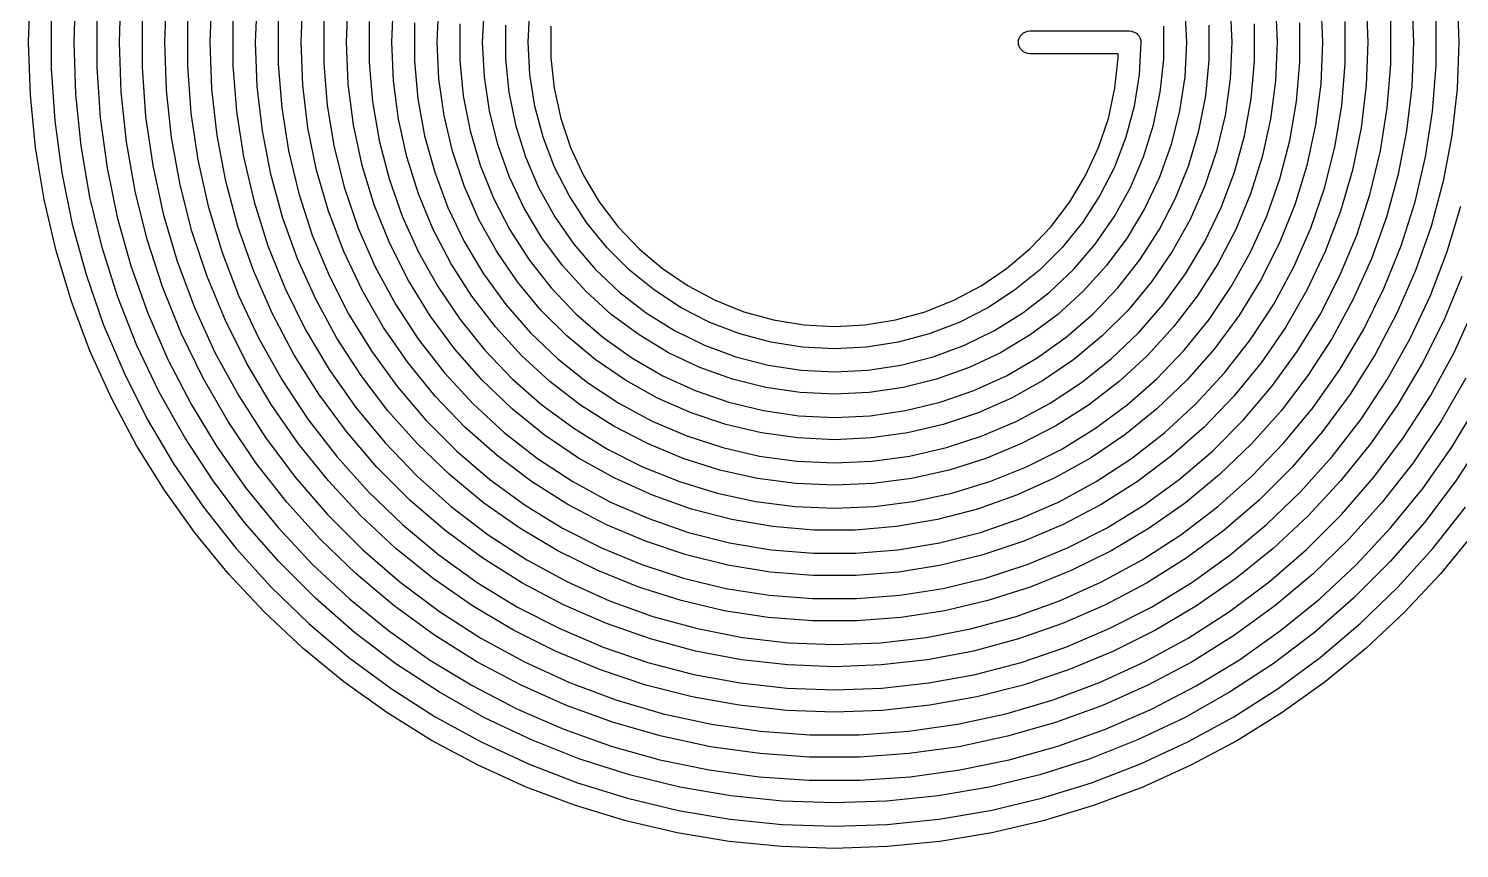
# Model space of a CAD drawing. Extents: x 25 to 275, y -107 to -24.
# Drawn here: x 86.12 to 101.88, y -43.88 to -34.85 of the extents above; entities that cross this region are included whole.
import ezdxf

# ---------------------------------------------------------------- set-up
doc = ezdxf.new("R2010")
doc.units = 0
doc.layers.add('BLACK', color=7, linetype='CONTINUOUS')

msp = doc.modelspace()

# ---------------------------------------------------------------- linework, layer by layer
at = {"layer": 'BLACK', "linetype": 'CONTINUOUS'}
for p, q in [((86.125, -35), (86.144537, -34.403196)), ((86.625, -35), (86.644261, -34.423914)), ((87.125, -35), (87.143941, -34.44553)), ((87.625, -35), (87.644428, -34.456039)), ((88.125, -35), (88.144007, -34.479908)), ((88.625, -35), (88.644439, -34.492861)), ((101.855561, -34.492861), (101.875, -35)), ((89.125, -35), (89.143881, -34.519438)), ((89.625, -35), (89.644212, -34.535491)), ((90.125, -35), (90.143463, -34.56537)), ((90.625, -35), (90.643619, -34.585418)), ((91.125, -35), (91.143678, -34.607894)), ((91.625, -35), (91.643599, -34.633265)), ((98.856401, -34.633265), (98.875, -35)), ((99.356322, -34.607894), (99.375, -35)), ((99.856381, -34.585418), (99.875, -35)), ((100.356537, -34.56537), (100.375, -35)), ((100.855788, -34.535491), (100.875, -35)), ((101.356119, -34.519438), (101.375, -35)), ((86.375, -34.709463), (86.375, -35)), ((86.875, -34.713901), (86.875, -35)), ((87.375, -34.724999), (87.375, -35)), ((87.875, -34.736601), (87.875, -35)), ((88.375, -34.742756), (88.375, -35)), ((88.875, -34.755641), (88.875, -35)), ((89.375, -34.763246), (89.375, -35)), ((89.875, -34.771673), (89.875, -35)), ((90.375, -34.787153), (90.375, -35)), ((90.875, -34.797732), (90.875, -35)), ((91.375, -34.809633), (91.375, -35)), ((99.125, -35), (99.125, -34.809633)), ((99.625, -35), (99.625, -34.797732)), ((100.125, -35), (100.125, -34.787153)), ((100.625, -35), (100.625, -34.771673)), ((101.125, -35), (101.125, -34.763246)), ((101.625, -35), (101.625, -34.755641)), ((91.875, -34.823124), (91.875, -35)), ((97.027402, -34.975614), (97.046066, -34.930554)), ((97.027402, -35.024386), (97.027402, -34.975614)), ((97.046066, -34.930554), (97.080554, -34.896066)), ((97.080554, -34.896066), (97.125614, -34.877402)), ((97.125614, -34.877402), (97.15, -34.875)), ((97.15, -34.875), (98.25, -34.875)), ((98.25, -34.875), (98.274386, -34.877402)), ((98.274386, -34.877402), (98.276153, -34.878134)), ((98.276153, -34.878134), (98.277815, -34.878134)), ((98.277815, -34.878134), (98.288031, -34.883054)), ((98.288031, -34.883054), (98.319446, -34.896066)), ((98.319446, -34.896066), (98.323528, -34.900148)), ((98.323528, -34.900148), (98.327936, -34.902271)), ((98.327936, -34.902271), (98.336933, -34.913553)), ((98.336933, -34.913553), (98.353934, -34.930554)), ((98.353934, -34.930554), (98.357655, -34.939538)), ((98.357655, -34.939538), (98.362621, -34.945765)), ((98.362621, -34.945765), (98.36555, -34.958598)), ((98.36555, -34.958598), (98.372598, -34.975614)), ((98.372598, -34.975614), (98.372598, -34.989476)), ((98.625, -35), (98.625, -34.823124)), ((86.144002, -35.580453), (86.125, -35)), ((86.375, -35), (86.375, -35.288365)), ((86.644524, -35.57153), (86.625, -35)), ((86.875, -35), (86.875, -35.277558)), ((87.144183, -35.549332), (87.125, -35)), ((87.375, -35), (87.375, -35.272328)), ((87.643791, -35.526126), (87.625, -35)), ((87.875, -35), (87.875, -35.260393)), ((88.144224, -35.513769), (88.125, -35)), ((88.375, -35), (88.375, -35.253942)), ((88.643706, -35.488001), (88.625, -35)), ((88.875, -35), (88.875, -35.240652)), ((89.144051, -35.472741), (89.125, -35)), ((89.375, -35), (89.375, -35.232652)), ((89.644363, -35.455832), (89.625, -35)), ((89.875, -35), (89.875, -35.217707)), ((90.143551, -35.424884), (90.125, -35)), ((90.375, -35), (90.375, -35.207709)), ((90.643663, -35.403674), (90.625, -35)), ((90.875, -35), (90.875, -35.196498)), ((91.143659, -35.379816), (91.125, -35)), ((91.375, -35), (91.375, -35.183839)), ((91.643489, -35.352784), (91.625, -35)), ((91.875, -35), (91.875, -35.169433)), ((97.046066, -35.069446), (97.027402, -35.024386)), ((97.080554, -35.103934), (97.046066, -35.069446)), ((97.125614, -35.122598), (97.080554, -35.103934)), ((97.15, -35.125), (97.125614, -35.122598)), ((98.125, -35.125), (97.15, -35.125)), ((98.125, -35.169433), (98.125, -35.125)), ((98.375, -35), (98.356511, -35.352784)), ((98.372598, -34.989476), (98.375, -35)), ((98.625, -35.183839), (98.625, -35)), ((98.875, -35), (98.856341, -35.379816)), ((99.125, -35.196498), (99.125, -35)), ((99.375, -35), (99.356337, -35.403674)), ((99.625, -35.207709), (99.625, -35)), ((99.875, -35), (99.856449, -35.424884)), ((100.125, -35.217707), (100.125, -35)), ((100.375, -35), (100.355637, -35.455832)), ((100.625, -35.232652), (100.625, -35)), ((100.875, -35), (100.855949, -35.472741)), ((101.125, -35.240652), (101.125, -35)), ((101.375, -35), (101.356294, -35.488001)), ((101.625, -35.253942), (101.625, -35)), ((101.875, -35), (101.855776, -35.513769)), ((86.375, -35.288365), (86.413522, -35.863808)), ((86.875, -35.277558), (86.912883, -35.831381)), ((87.375, -35.272328), (87.413855, -35.815595)), ((87.875, -35.260393), (87.913015, -35.77979)), ((88.375, -35.253942), (88.413878, -35.760336)), ((88.875, -35.240652), (88.912762, -35.720472)), ((89.375, -35.232652), (89.413425, -35.696366)), ((89.875, -35.217707), (89.911926, -35.651553)), ((90.375, -35.207709), (90.412238, -35.621455)), ((90.875, -35.196498), (90.912356, -35.587714)), ((91.375, -35.183839), (91.412197, -35.549631)), ((91.875, -35.169433), (91.911638, -35.506311)), ((98.088362, -35.506311), (98.125, -35.169433)), ((98.587803, -35.549631), (98.625, -35.183839)), ((99.087644, -35.587714), (99.125, -35.196498)), ((99.587762, -35.621455), (99.625, -35.207709)), ((100.088074, -35.651553), (100.125, -35.217707)), ((100.586575, -35.696366), (100.625, -35.232652)), ((101.087238, -35.720472), (101.125, -35.240652)), ((101.586122, -35.760336), (101.625, -35.253942)), ((90.199062, -35.846535), (90.143551, -35.424884)), ((90.699493, -35.803904), (90.643663, -35.403674)), ((91.199457, -35.755975), (91.143659, -35.379816)), ((91.698752, -35.701702), (91.643489, -35.352784)), ((98.356511, -35.352784), (98.301248, -35.701702)), ((98.856341, -35.379816), (98.800543, -35.755975)), ((99.356337, -35.403674), (99.300507, -35.803904)), ((99.856449, -35.424884), (99.800938, -35.846535)), ((86.200927, -36.15842), (86.144002, -35.580453)), ((86.703005, -36.140396), (86.644524, -35.57153)), ((87.201639, -36.095988), (87.144183, -35.549332)), ((87.700067, -36.049572), (87.643791, -35.526126)), ((88.201788, -36.024666), (88.144224, -35.513769)), ((88.699712, -35.973139), (88.643706, -35.488001)), ((89.20108, -35.942416), (89.144051, -35.472741)), ((89.702314, -35.908379), (89.644363, -35.455832)), ((90.912356, -35.587714), (90.986731, -35.973608)), ((91.412197, -35.549631), (91.48621, -35.909783)), ((91.911638, -35.506311), (91.984484, -35.837254)), ((98.015516, -35.837254), (98.088362, -35.506311)), ((98.51379, -35.909783), (98.587803, -35.549631)), ((99.013269, -35.973608), (99.087644, -35.587714)), ((100.355637, -35.455832), (100.297686, -35.908379)), ((100.855949, -35.472741), (100.79892, -35.942416)), ((101.356294, -35.488001), (101.300288, -35.973139)), ((101.855776, -35.513769), (101.798212, -36.024666)), ((88.413878, -35.760336), (88.491406, -36.262267)), ((88.912762, -35.720472), (88.988055, -36.19585)), ((89.413425, -35.696366), (89.490011, -36.155323)), ((89.911926, -35.651553), (89.985511, -36.080705)), ((90.412238, -35.621455), (90.486413, -36.030197)), ((91.291856, -36.124853), (91.199457, -35.755975)), ((91.790184, -36.042932), (91.698752, -35.701702)), ((98.301248, -35.701702), (98.209816, -36.042932)), ((98.800543, -35.755975), (98.708144, -36.124853)), ((99.513587, -36.030197), (99.587762, -35.621455)), ((100.014489, -36.080705), (100.088074, -35.651553)), ((100.509989, -36.155323), (100.586575, -35.696366)), ((101.011945, -36.19585), (101.087238, -35.720472)), ((101.508594, -36.262267), (101.586122, -35.760336)), ((86.413522, -35.863808), (86.490392, -36.435392)), ((86.912883, -35.831381), (86.988471, -36.381327)), ((87.413855, -35.815595), (87.491367, -36.354706)), ((87.913015, -35.77979), (87.988842, -36.295027)), ((89.798435, -36.354382), (89.702314, -35.908379)), ((90.291112, -36.261743), (90.199062, -35.846535)), ((90.792013, -36.197276), (90.699493, -35.803904)), ((91.48621, -35.909783), (91.59628, -36.2606)), ((91.984484, -35.837254), (92.092684, -36.158381)), ((97.907316, -36.158381), (98.015516, -35.837254)), ((98.40372, -36.2606), (98.51379, -35.909783)), ((99.300507, -35.803904), (99.207987, -36.197276)), ((99.800938, -35.846535), (99.708888, -36.261743)), ((100.297686, -35.908379), (100.201565, -36.354382)), ((87.793542, -36.567669), (87.700067, -36.049572)), ((88.297371, -36.529831), (88.201788, -36.024666)), ((88.792692, -36.452566), (88.699712, -35.973139)), ((89.295717, -36.40598), (89.20108, -35.942416)), ((89.985511, -36.080705), (90.095226, -36.50207)), ((90.486413, -36.030197), (90.59693, -36.430644)), ((90.986731, -35.973608), (91.097451, -36.350685)), ((91.916784, -36.372736), (91.790184, -36.042932)), ((98.209816, -36.042932), (98.083216, -36.372736)), ((98.902549, -36.350685), (99.013269, -35.973608)), ((99.40307, -36.430644), (99.513587, -36.030197)), ((99.904774, -36.50207), (100.014489, -36.080705)), ((100.79892, -35.942416), (100.704283, -36.40598)), ((101.300288, -35.973139), (101.207308, -36.452566)), ((101.798212, -36.024666), (101.702629, -36.529831)), ((86.295531, -36.731427), (86.200927, -36.15842)), ((86.800171, -36.703944), (86.703005, -36.140396)), ((87.297088, -36.637305), (87.201639, -36.095988)), ((88.988055, -36.19585), (89.100413, -36.663856)), ((89.490011, -36.155323), (89.604236, -36.606388)), ((90.920434, -36.580432), (90.792013, -36.197276)), ((91.419967, -36.482898), (91.291856, -36.124853)), ((92.092684, -36.158381), (92.23497, -36.465926)), ((97.76503, -36.465926), (97.907316, -36.158381)), ((98.708144, -36.124853), (98.580033, -36.482898)), ((99.207987, -36.197276), (99.079566, -36.580432)), ((100.395764, -36.606388), (100.509989, -36.155323)), ((100.899587, -36.663856), (101.011945, -36.19585)), ((86.988471, -36.381327), (87.101413, -36.924833)), ((87.491367, -36.354706), (87.607142, -36.886914)), ((87.988842, -36.295027), (88.102076, -36.803354)), ((88.491406, -36.262267), (88.607129, -36.756792)), ((89.932034, -36.790626), (89.798435, -36.354382)), ((90.418998, -36.667348), (90.291112, -36.261743)), ((91.097451, -36.350685), (91.243513, -36.71553)), ((91.59628, -36.2606), (91.741276, -36.598481)), ((92.077164, -36.6875), (91.916784, -36.372736)), ((98.083216, -36.372736), (97.922836, -36.6875)), ((98.258724, -36.598481), (98.40372, -36.2606)), ((98.756487, -36.71553), (98.902549, -36.350685)), ((99.708888, -36.261743), (99.581002, -36.667348)), ((100.201565, -36.354382), (100.067966, -36.790626)), ((101.392871, -36.756792), (101.508594, -36.262267)), ((86.490392, -36.435392), (86.605269, -37.000566)), ((88.430437, -37.026442), (88.297371, -36.529831)), ((88.922098, -36.923469), (88.792692, -36.452566)), ((89.427348, -36.860424), (89.295717, -36.40598)), ((90.095226, -36.50207), (90.24028, -36.912613)), ((90.59693, -36.430644), (90.742897, -36.819573)), ((91.582555, -36.826662), (91.419967, -36.482898)), ((92.23497, -36.465926), (92.409673, -36.756285)), ((97.590327, -36.756285), (97.76503, -36.465926)), ((98.580033, -36.482898), (98.417445, -36.826662)), ((99.257103, -36.819573), (99.40307, -36.430644)), ((99.75972, -36.912613), (99.904774, -36.50207)), ((100.704283, -36.40598), (100.572652, -36.860424)), ((101.207308, -36.452566), (101.077902, -36.923469)), ((101.702629, -36.529831), (101.569563, -37.026442)), ((86.935568, -37.259548), (86.800171, -36.703944)), ((87.430064, -37.170644), (87.297088, -36.637305)), ((87.923739, -37.077778), (87.793542, -36.567669)), ((89.100413, -36.663856), (89.249144, -37.121603)), ((89.604236, -36.606388), (89.75532, -37.04648)), ((90.58175, -37.060264), (90.418998, -36.667348)), ((91.083661, -36.950105), (90.920434, -36.580432)), ((91.741276, -36.598481), (91.919711, -36.919959)), ((92.269568, -36.983775), (92.077164, -36.6875)), ((97.922836, -36.6875), (97.730432, -36.983775)), ((98.080289, -36.919959), (98.258724, -36.598481)), ((99.079566, -36.580432), (98.916339, -36.950105)), ((99.581002, -36.667348), (99.41825, -37.060264)), ((100.24468, -37.04648), (100.395764, -36.606388)), ((100.750856, -37.121603), (100.899587, -36.663856)), ((86.427408, -37.297019), (86.295531, -36.731427)), ((88.102076, -36.803354), (88.252114, -37.302059)), ((88.607129, -36.756792), (88.760369, -37.241006)), ((89.595121, -37.302804), (89.427348, -36.860424)), ((90.102147, -37.213969), (89.932034, -36.790626)), ((90.742897, -36.819573), (90.92314, -37.193852)), ((91.243513, -36.71553), (91.423594, -37.064839)), ((91.778055, -37.152835), (91.582555, -36.826662)), ((92.409673, -36.756285), (92.614745, -37.026054)), ((97.385255, -37.026054), (97.590327, -36.756285)), ((98.417445, -36.826662), (98.221945, -37.152835)), ((98.576406, -37.064839), (98.756487, -36.71553)), ((99.07686, -37.193852), (99.257103, -36.819573)), ((100.067966, -36.790626), (99.897853, -37.213969)), ((100.572652, -36.860424), (100.404879, -37.302804)), ((101.239631, -37.241006), (101.392871, -36.756792)), ((101.747886, -37.302059), (101.897924, -36.803354)), ((86.605269, -37.000566), (86.757638, -37.556805)), ((87.101413, -36.924833), (87.251182, -37.459364)), ((87.607142, -36.886914), (87.760589, -37.409507)), ((88.600243, -37.51172), (88.430437, -37.026442)), ((89.087172, -37.383084), (88.922098, -36.923469)), ((90.24028, -36.912613), (90.419628, -37.309375)), ((91.2803, -37.303141), (91.083661, -36.950105)), ((91.919711, -36.919959), (92.129754, -37.221736)), ((92.491886, -37.258316), (92.269568, -36.983775)), ((92.614745, -37.026054), (92.847783, -37.272068)), ((97.152217, -37.272068), (97.385255, -37.026054)), ((97.730432, -36.983775), (97.508114, -37.258316)), ((97.870246, -37.221736), (98.080289, -36.919959)), ((98.916339, -36.950105), (98.7197, -37.303141)), ((99.580372, -37.309375), (99.75972, -36.912613)), ((101.077902, -36.923469), (100.912828, -37.383084)), ((101.569563, -37.026442), (101.399757, -37.51172)), ((87.599921, -37.693409), (87.430064, -37.170644)), ((88.089996, -37.577298), (87.923739, -37.077778)), ((89.249144, -37.121603), (89.433331, -37.566269)), ((89.75532, -37.04648), (89.94223, -37.472593)), ((90.778126, -37.4375), (90.58175, -37.060264)), ((91.423594, -37.064839), (91.636064, -37.395448)), ((92.004584, -37.458274), (91.778055, -37.152835)), ((98.221945, -37.152835), (97.995416, -37.458274)), ((98.363936, -37.395448), (98.576406, -37.064839)), ((99.41825, -37.060264), (99.221874, -37.4375)), ((100.05777, -37.472593), (100.24468, -37.04648)), ((100.566669, -37.566269), (100.750856, -37.121603)), ((86.595995, -37.852775), (86.427408, -37.297019)), ((87.108565, -37.804617), (86.935568, -37.259548)), ((88.252114, -37.302059), (88.438155, -37.788482)), ((88.760369, -37.241006), (88.950224, -37.71207)), ((89.797946, -37.730249), (89.595121, -37.302804)), ((90.307549, -37.62136), (90.102147, -37.213969)), ((90.419628, -37.309375), (90.631977, -37.689498)), ((90.92314, -37.193852), (91.136208, -37.550467)), ((91.508675, -37.636527), (91.2803, -37.303141)), ((92.129754, -37.221736), (92.369249, -37.500715)), ((92.741684, -37.508114), (92.491886, -37.258316)), ((92.847783, -37.272068), (93.106053, -37.491445)), ((96.893947, -37.491445), (97.152217, -37.272068)), ((97.508114, -37.258316), (97.258316, -37.508114)), ((97.630751, -37.500715), (97.870246, -37.221736)), ((98.7197, -37.303141), (98.491325, -37.636527)), ((98.863792, -37.550467), (99.07686, -37.193852)), ((99.368023, -37.689498), (99.580372, -37.309375)), ((99.897853, -37.213969), (99.692451, -37.62136)), ((100.404879, -37.302804), (100.202054, -37.730249)), ((101.049776, -37.71207), (101.239631, -37.241006)), ((101.561845, -37.788482), (101.747886, -37.302059)), ((87.251182, -37.459364), (87.437079, -37.982429)), ((87.760589, -37.409507), (87.950927, -37.919822)), ((89.286945, -37.828714), (89.087172, -37.383084)), ((89.94223, -37.472593), (90.16369, -37.881815)), ((91.006634, -37.796185), (90.778126, -37.4375)), ((91.636064, -37.395448), (91.878998, -37.704364)), ((92.259961, -37.740039), (92.004584, -37.458274)), ((93.106053, -37.491445), (93.386528, -37.681612)), ((96.613472, -37.681612), (96.893947, -37.491445)), ((97.995416, -37.458274), (97.740039, -37.740039)), ((98.121002, -37.704364), (98.363936, -37.395448)), ((99.221874, -37.4375), (98.993366, -37.796185)), ((99.83631, -37.881815), (100.05777, -37.472593)), ((100.912828, -37.383084), (100.713055, -37.828714)), ((86.757638, -37.556805), (86.94682, -38.101624)), ((88.291464, -38.063686), (88.089996, -37.577298)), ((88.805839, -37.982951), (88.600243, -37.51172)), ((89.433331, -37.566269), (89.651839, -37.995114)), ((90.546761, -38.009864), (90.307549, -37.62136)), ((91.136208, -37.550467), (91.380384, -37.886547)), ((91.766836, -37.947418), (91.508675, -37.636527)), ((92.369249, -37.500715), (92.63574, -37.754033)), ((93.016225, -37.730432), (92.741684, -37.508114)), ((97.258316, -37.508114), (96.983775, -37.730432)), ((97.36426, -37.754033), (97.630751, -37.500715)), ((98.491325, -37.636527), (98.233164, -37.947418)), ((98.619616, -37.886547), (98.863792, -37.550467)), ((99.692451, -37.62136), (99.453239, -38.009864)), ((100.348161, -37.995114), (100.566669, -37.566269)), ((101.399757, -37.51172), (101.194161, -37.982951)), ((101.910004, -37.577298), (101.708536, -38.063686)), ((87.318355, -38.336609), (87.108565, -37.804617)), ((87.80583, -38.203051), (87.599921, -37.693409)), ((88.438155, -37.788482), (88.659207, -38.260027)), ((88.950224, -37.71207), (89.175582, -38.167218)), ((90.034508, -38.139987), (89.797946, -37.730249)), ((90.631977, -37.689498), (90.875799, -38.050243)), ((91.265533, -38.13359), (91.006634, -37.796185)), ((91.878998, -37.704364), (92.150196, -37.988789)), ((92.541726, -37.995416), (92.259961, -37.740039)), ((92.63574, -37.754033), (92.926491, -37.979091)), ((93.3125, -37.922836), (93.016225, -37.730432)), ((93.386528, -37.681612), (93.685919, -37.840339)), ((96.314081, -37.840339), (96.613472, -37.681612)), ((96.983775, -37.730432), (96.6875, -37.922836)), ((97.073509, -37.979091), (97.36426, -37.754033)), ((97.740039, -37.740039), (97.458274, -37.995416)), ((97.849804, -37.988789), (98.121002, -37.704364)), ((98.993366, -37.796185), (98.734467, -38.13359)), ((99.124201, -38.050243), (99.368023, -37.689498)), ((100.202054, -37.730249), (99.965492, -38.139987)), ((100.824418, -38.167218), (101.049776, -37.71207)), ((101.340793, -38.260027), (101.561845, -37.788482)), ((86.800569, -38.396315), (86.595995, -37.852775)), ((87.950927, -37.919822), (88.177185, -38.415258)), ((89.520244, -38.257744), (89.286945, -37.828714)), ((90.16369, -37.881815), (90.418187, -38.271351)), ((91.380384, -37.886547), (91.653704, -38.199386)), ((92.052582, -38.233164), (91.766836, -37.947418)), ((93.627264, -38.083216), (93.3125, -37.922836)), ((93.685919, -37.840339), (94.000717, -37.965766)), ((94.000717, -37.965766), (94.327231, -38.056422)), ((95.672769, -38.056422), (95.999283, -37.965766)), ((95.999283, -37.965766), (96.314081, -37.840339)), ((96.6875, -37.922836), (96.372736, -38.083216)), ((98.233164, -37.947418), (97.947418, -38.233164)), ((98.346296, -38.199386), (98.619616, -37.886547)), ((99.581813, -38.271351), (99.83631, -37.881815)), ((100.713055, -37.828714), (100.479756, -38.257744)), ((101.822815, -38.415258), (102.049073, -37.919822)), ((86.94682, -38.101624), (87.17197, -38.632591)), ((87.437079, -37.982429), (87.658238, -38.491588)), ((88.527117, -38.534461), (88.291464, -38.063686)), ((89.046075, -38.4375), (88.805839, -37.982951)), ((89.651839, -37.995114), (89.903319, -38.405493)), ((90.818058, -38.376682), (90.546761, -38.009864)), ((90.875799, -38.050243), (91.149335, -38.389012)), ((92.150196, -37.988789), (92.447202, -38.246146)), ((92.847165, -38.221945), (92.541726, -37.995416)), ((92.926491, -37.979091), (93.238519, -38.17358)), ((93.957068, -38.209816), (93.627264, -38.083216)), ((94.327231, -38.056422), (94.661632, -38.111244)), ((94.661632, -38.111244), (95, -38.12959)), ((95, -38.12959), (95.338368, -38.111244)), ((95.338368, -38.111244), (95.672769, -38.056422)), ((96.372736, -38.083216), (96.042932, -38.209816)), ((96.761481, -38.17358), (97.073509, -37.979091)), ((97.458274, -37.995416), (97.152835, -38.221945)), ((97.552798, -38.246146), (97.849804, -37.988789)), ((98.850665, -38.389012), (99.124201, -38.050243)), ((99.453239, -38.009864), (99.181942, -38.376682)), ((100.096681, -38.405493), (100.348161, -37.995114)), ((101.194161, -37.982951), (100.953925, -38.4375)), ((101.708536, -38.063686), (101.472883, -38.534461)), ((88.046788, -38.697089), (87.80583, -38.203051)), ((88.659207, -38.260027), (88.914089, -38.714178)), ((89.175582, -38.167218), (89.435121, -38.603779)), ((89.7857, -38.667656), (89.520244, -38.257744)), ((90.303274, -38.529361), (90.034508, -38.139987)), ((90.418187, -38.271351), (90.703982, -38.638541)), ((91.552854, -38.447146), (91.265533, -38.13359)), ((91.653704, -38.199386), (91.953966, -38.486466)), ((92.363473, -38.491325), (92.052582, -38.233164)), ((92.447202, -38.246146), (92.767328, -38.474106)), ((93.173338, -38.417445), (92.847165, -38.221945)), ((93.238519, -38.17358), (93.568623, -38.335503)), ((94.298298, -38.301248), (93.957068, -38.209816)), ((96.042932, -38.209816), (95.701702, -38.301248)), ((96.431377, -38.335503), (96.761481, -38.17358)), ((97.152835, -38.221945), (96.826662, -38.417445)), ((97.232672, -38.474106), (97.552798, -38.246146)), ((97.947418, -38.233164), (97.636527, -38.491325)), ((98.046034, -38.486466), (98.346296, -38.199386)), ((98.734467, -38.13359), (98.447146, -38.447146)), ((99.296018, -38.638541), (99.581813, -38.271351)), ((99.965492, -38.139987), (99.696726, -38.529361)), ((100.479756, -38.257744), (100.2143, -38.667656)), ((100.564879, -38.603779), (100.824418, -38.167218)), ((101.085911, -38.714178), (101.340793, -38.260027)), ((87.040254, -38.925312), (86.800569, -38.396315)), ((87.563961, -38.853045), (87.318355, -38.336609)), ((88.177185, -38.415258), (88.43821, -38.89329)), ((89.319608, -38.872825), (89.046075, -38.4375)), ((89.903319, -38.405493), (90.186222, -38.794876)), ((91.119486, -38.719171), (90.818058, -38.376682)), ((91.149335, -38.389012), (91.450615, -38.703362)), ((93.517102, -38.580033), (93.173338, -38.417445)), ((93.568623, -38.335503), (93.913414, -38.4632)), ((94.647216, -38.356511), (94.298298, -38.301248)), ((95, -38.375), (94.647216, -38.356511)), ((95.352784, -38.356511), (95, -38.375)), ((95.701702, -38.301248), (95.352784, -38.356511)), ((96.086586, -38.4632), (96.431377, -38.335503)), ((96.826662, -38.417445), (96.482898, -38.580033)), ((98.549385, -38.703362), (98.850665, -38.389012)), ((99.181942, -38.376682), (98.880514, -38.719171)), ((99.813778, -38.794876), (100.096681, -38.405493)), ((100.953925, -38.4375), (100.680392, -38.872825)), ((101.56179, -38.89329), (101.822815, -38.415258)), ((87.658238, -38.491588), (87.913628, -38.984468)), ((88.795755, -38.987226), (88.527117, -38.534461)), ((90.602499, -38.895846), (90.303274, -38.529361)), ((91.86641, -38.734467), (91.552854, -38.447146)), ((91.953966, -38.486466), (92.278753, -38.745475)), ((92.696859, -38.7197), (92.363473, -38.491325)), ((92.767328, -38.474106), (93.107672, -38.670604)), ((93.875147, -38.708144), (93.517102, -38.580033)), ((93.913414, -38.4632), (94.269355, -38.55536)), ((94.269355, -38.55536), (94.632793, -38.611036)), ((95.367207, -38.611036), (95.730645, -38.55536)), ((95.730645, -38.55536), (96.086586, -38.4632)), ((96.482898, -38.580033), (96.124853, -38.708144)), ((96.892328, -38.670604), (97.232672, -38.474106)), ((97.636527, -38.491325), (97.303141, -38.7197)), ((97.721247, -38.745475), (98.046034, -38.486466)), ((98.447146, -38.447146), (98.13359, -38.734467)), ((99.696726, -38.529361), (99.397501, -38.895846)), ((101.472883, -38.534461), (101.204245, -38.987226)), ((87.17197, -38.632591), (87.432081, -39.147334)), ((88.321621, -39.173114), (88.046788, -38.697089)), ((88.914089, -38.714178), (89.201442, -39.148513)), ((89.435121, -38.603779), (89.727316, -39.019193)), ((90.081756, -39.056046), (89.7857, -38.667656)), ((90.703982, -38.638541), (91.019124, -38.980876)), ((91.448873, -39.034864), (91.119486, -38.719171)), ((91.450615, -38.703362), (91.777469, -38.991029)), ((92.203815, -38.993366), (91.86641, -38.734467)), ((92.278753, -38.745475), (92.62545, -38.974328)), ((93.049895, -38.916339), (92.696859, -38.7197)), ((93.107672, -38.670604), (93.465154, -38.833861)), ((94.244025, -38.800543), (93.875147, -38.708144)), ((94.632793, -38.611036), (95, -38.629659)), ((95, -38.629659), (95.367207, -38.611036)), ((96.124853, -38.708144), (95.755975, -38.800543)), ((96.534846, -38.833861), (96.892328, -38.670604)), ((97.303141, -38.7197), (96.950105, -38.916339)), ((97.37455, -38.974328), (97.721247, -38.745475)), ((98.13359, -38.734467), (97.796185, -38.993366)), ((98.222531, -38.991029), (98.549385, -38.703362)), ((98.880514, -38.719171), (98.551127, -39.034864)), ((98.980876, -38.980876), (99.296018, -38.638541)), ((100.2143, -38.667656), (99.918244, -39.056046)), ((100.272684, -39.019193), (100.564879, -38.603779)), ((100.798558, -39.148513), (101.085911, -38.714178)), ((101.953212, -38.697089), (101.678379, -39.173114)), ((87.844237, -39.351516), (87.563961, -38.853045)), ((88.43821, -38.89329), (88.732673, -39.351483)), ((89.624909, -39.286492), (89.319608, -38.872825)), ((90.186222, -38.794876), (90.498804, -39.160863)), ((90.930244, -39.237064), (90.602499, -38.895846)), ((93.419568, -39.079566), (93.049895, -38.916339)), ((93.465154, -38.833861), (93.836535, -38.962397)), ((94.620184, -38.856341), (94.244025, -38.800543)), ((95, -38.875), (94.620184, -38.856341)), ((95.379816, -38.856341), (95, -38.875)), ((95.755975, -38.800543), (95.379816, -38.856341)), ((96.163465, -38.962397), (96.534846, -38.833861)), ((96.950105, -38.916339), (96.580432, -39.079566)), ((99.397501, -38.895846), (99.069756, -39.237064)), ((99.501196, -39.160863), (99.813778, -38.794876)), ((100.680392, -38.872825), (100.375091, -39.286492)), ((101.267327, -39.351483), (101.56179, -38.89329)), ((87.314025, -39.4375), (87.040254, -38.925312)), ((87.913628, -38.984468), (88.202058, -39.458771)), ((89.096008, -39.419673), (88.795755, -38.987226)), ((89.727316, -39.019193), (90.050453, -39.41102)), ((90.406675, -39.420632), (90.081756, -39.056046)), ((91.019124, -38.980876), (91.361459, -39.296018)), ((91.803847, -39.321485), (91.448873, -39.034864)), ((91.777469, -38.991029), (92.127541, -39.249941)), ((92.5625, -39.221874), (92.203815, -38.993366)), ((92.62545, -38.974328), (92.991265, -39.171181)), ((93.836535, -38.962397), (94.218453, -39.055049)), ((94.218453, -39.055049), (94.607449, -39.110978)), ((95.392551, -39.110978), (95.781547, -39.055049)), ((95.781547, -39.055049), (96.163465, -38.962397)), ((97.008735, -39.171181), (97.37455, -38.974328)), ((97.796185, -38.993366), (97.4375, -39.221874)), ((97.872459, -39.249941), (98.222531, -38.991029)), ((98.551127, -39.034864), (98.196153, -39.321485)), ((98.638541, -39.296018), (98.980876, -38.980876)), ((99.918244, -39.056046), (99.593325, -39.420632)), ((99.949547, -39.41102), (100.272684, -39.019193)), ((101.204245, -38.987226), (100.903992, -39.419673)), ((101.797942, -39.458771), (102.086372, -38.984468)), ((87.432081, -39.147334), (87.725992, -39.643553)), ((88.628991, -39.628809), (88.321621, -39.173114)), ((89.201442, -39.148513), (89.519733, -39.560713)), ((90.498804, -39.160863), (90.839137, -39.501196)), ((92.939736, -39.41825), (92.5625, -39.221874)), ((92.991265, -39.171181), (93.373253, -39.334451)), ((93.802724, -39.207987), (93.419568, -39.079566)), ((94.196096, -39.300507), (93.802724, -39.207987)), ((94.607449, -39.110978), (95, -39.129678)), ((95, -39.129678), (95.392551, -39.110978)), ((96.197276, -39.207987), (95.803904, -39.300507)), ((96.580432, -39.079566), (96.197276, -39.207987)), ((96.626747, -39.334451), (97.008735, -39.171181)), ((97.4375, -39.221874), (97.060264, -39.41825)), ((99.160863, -39.501196), (99.501196, -39.160863)), ((100.480267, -39.560713), (100.798558, -39.148513)), ((101.678379, -39.173114), (101.371009, -39.628809)), ((88.157877, -39.829698), (87.844237, -39.351516)), ((88.732673, -39.351483), (89.059073, -39.787502)), ((89.960268, -39.676188), (89.624909, -39.286492)), ((91.284383, -39.550804), (90.930244, -39.237064)), ((91.361459, -39.296018), (91.728649, -39.581813)), ((92.181848, -39.576969), (91.803847, -39.321485)), ((92.127541, -39.249941), (92.498309, -39.478232)), ((93.373253, -39.334451), (93.768339, -39.462822)), ((94.596326, -39.356337), (94.196096, -39.300507)), ((95, -39.375), (94.596326, -39.356337)), ((95.403674, -39.356337), (95, -39.375)), ((95.803904, -39.300507), (95.403674, -39.356337)), ((96.231661, -39.462822), (96.626747, -39.334451)), ((97.501691, -39.478232), (97.872459, -39.249941)), ((98.196153, -39.321485), (97.818152, -39.576969)), ((98.271351, -39.581813), (98.638541, -39.296018)), ((99.069756, -39.237064), (98.715617, -39.550804)), ((100.375091, -39.286492), (100.039732, -39.676188)), ((100.940927, -39.787502), (101.267327, -39.351483)), ((102.155763, -39.351516), (101.842123, -39.829698)), ((87.620707, -39.930686), (87.314025, -39.4375)), ((88.202058, -39.458771), (88.522182, -39.912284)), ((89.426347, -39.829598), (89.096008, -39.419673)), ((90.050453, -39.41102), (90.402636, -39.776961)), ((90.758549, -39.759277), (90.406675, -39.420632)), ((90.839137, -39.501196), (91.205124, -39.813778)), ((92.498309, -39.478232), (92.887102, -39.674258)), ((93.332652, -39.581002), (92.939736, -39.41825)), ((93.768339, -39.462822), (94.173342, -39.555261)), ((95.826658, -39.555261), (96.231661, -39.462822)), ((97.060264, -39.41825), (96.667348, -39.581002)), ((97.112898, -39.674258), (97.501691, -39.478232)), ((98.794876, -39.813778), (99.160863, -39.501196)), ((99.593325, -39.420632), (99.241451, -39.759277)), ((99.597364, -39.776961), (99.949547, -39.41102)), ((100.903992, -39.419673), (100.573653, -39.829598)), ((101.477818, -39.912284), (101.797942, -39.458771)), ((87.725992, -39.643553), (88.052391, -40.119034)), ((88.9674, -40.061952), (88.628991, -39.628809)), ((89.519733, -39.560713), (89.867263, -39.94858)), ((90.323812, -40.039732), (89.960268, -39.676188)), ((91.66262, -39.83503), (91.284383, -39.550804)), ((91.728649, -39.581813), (92.118185, -39.83631)), ((92.580155, -39.799476), (92.181848, -39.576969)), ((92.887102, -39.674258), (93.291119, -39.836605)), ((93.738257, -39.708888), (93.332652, -39.581002)), ((94.173342, -39.555261), (94.585, -39.611024)), ((94.585, -39.611024), (95, -39.629662)), ((95, -39.629662), (95.415, -39.611024)), ((95.415, -39.611024), (95.826658, -39.555261)), ((96.667348, -39.581002), (96.261743, -39.708888)), ((96.708881, -39.836605), (97.112898, -39.674258)), ((97.818152, -39.576969), (97.419845, -39.799476)), ((97.881815, -39.83631), (98.271351, -39.581813)), ((98.715617, -39.550804), (98.33738, -39.83503)), ((100.039732, -39.676188), (99.676188, -40.039732)), ((100.132737, -39.94858), (100.480267, -39.560713)), ((101.371009, -39.628809), (101.0326, -40.061952)), ((88.503418, -40.285362), (88.157877, -39.829698)), ((89.059073, -39.787502), (89.415746, -40.199125)), ((89.785087, -40.214913), (89.426347, -39.829598)), ((90.402636, -39.776961), (90.781799, -40.114869)), ((91.135313, -40.069992), (90.758549, -39.759277)), ((91.205124, -39.813778), (91.594507, -40.096681)), ((92.0625, -40.087899), (91.66262, -39.83503)), ((92.118185, -39.83631), (92.527407, -40.05777)), ((92.995896, -39.987404), (92.580155, -39.799476)), ((93.291119, -39.836605), (93.707448, -39.964104)), ((94.153465, -39.800938), (93.738257, -39.708888)), ((94.575116, -39.856449), (94.153465, -39.800938)), ((95, -39.875), (94.575116, -39.856449)), ((95.424884, -39.856449), (95, -39.875)), ((95.846535, -39.800938), (95.424884, -39.856449)), ((96.261743, -39.708888), (95.846535, -39.800938)), ((96.292552, -39.964104), (96.708881, -39.836605)), ((97.419845, -39.799476), (97.004104, -39.987404)), ((97.472593, -40.05777), (97.881815, -39.83631)), ((98.33738, -39.83503), (97.9375, -40.087899)), ((98.405493, -40.096681), (98.794876, -39.813778)), ((99.241451, -39.759277), (98.864687, -40.069992)), ((99.218201, -40.114869), (99.597364, -39.776961)), ((100.573653, -39.829598), (100.214913, -40.214913)), ((100.584254, -40.199125), (100.940927, -39.787502)), ((101.842123, -39.829698), (101.496582, -40.285362)), ((87.958989, -40.402758), (87.620707, -39.930686)), ((88.522182, -39.912284), (88.87251, -40.342894)), ((89.867263, -39.94858), (90.242179, -40.310045)), ((93.426078, -40.139396), (92.995896, -39.987404)), ((93.707448, -39.964104), (94.13309, -40.055837)), ((95.86691, -40.055837), (96.292552, -39.964104)), ((97.004104, -39.987404), (96.573922, -40.139396)), ((99.757821, -40.310045), (100.132737, -39.94858)), ((101.12749, -40.342894), (101.477818, -39.912284)), ((88.052391, -40.119034), (88.40982, -40.571652)), ((89.335199, -40.470435), (88.9674, -40.061952)), ((90.713508, -40.375091), (90.323812, -40.039732)), ((90.781799, -40.114869), (91.185715, -40.422761)), ((91.534757, -40.350955), (91.135313, -40.069992)), ((91.594507, -40.096681), (92.004886, -40.348161)), ((92.481431, -40.307771), (92.0625, -40.087899)), ((92.527407, -40.05777), (92.95352, -40.24468)), ((93.867599, -40.254359), (93.426078, -40.139396)), ((94.13309, -40.055837), (94.564978, -40.111142)), ((94.564978, -40.111142), (95, -40.129622)), ((95, -40.129622), (95.435022, -40.111142)), ((95.435022, -40.111142), (95.86691, -40.055837)), ((96.573922, -40.139396), (96.132401, -40.254359)), ((97.04648, -40.24468), (97.472593, -40.05777)), ((97.9375, -40.087899), (97.518569, -40.307771)), ((97.995114, -40.348161), (98.405493, -40.096681)), ((98.864687, -40.069992), (98.465243, -40.350955)), ((98.814285, -40.422761), (99.218201, -40.114869)), ((99.676188, -40.039732), (99.286492, -40.375091)), ((101.0326, -40.061952), (100.664801, -40.470435)), ((101.59018, -40.571652), (101.947609, -40.119034)), ((88.879249, -40.716383), (88.503418, -40.285362)), ((89.415746, -40.199125), (89.800875, -40.584254)), ((90.170402, -40.573653), (89.785087, -40.214913)), ((90.242179, -40.310045), (90.64248, -40.643178)), ((92.916696, -40.49322), (92.481431, -40.307771)), ((92.95352, -40.24468), (93.393612, -40.395764)), ((94.317279, -40.331465), (93.867599, -40.254359)), ((94.771879, -40.370157), (94.317279, -40.331465)), ((95.682721, -40.331465), (95.228121, -40.370157)), ((96.132401, -40.254359), (95.682721, -40.331465)), ((96.606388, -40.395764), (97.04648, -40.24468)), ((97.518569, -40.307771), (97.083304, -40.49322)), ((99.35752, -40.643178), (99.757821, -40.310045)), ((100.214913, -40.214913), (99.829598, -40.573653)), ((100.199125, -40.584254), (100.584254, -40.199125)), ((101.496582, -40.285362), (101.120751, -40.716383)), ((88.327422, -40.851694), (87.958989, -40.402758)), ((88.87251, -40.342894), (89.251406, -40.748594)), ((89.730596, -40.852266), (89.335199, -40.470435)), ((91.127175, -40.680392), (90.713508, -40.375091)), ((91.185715, -40.422761), (91.612015, -40.69883)), ((91.954536, -40.600516), (91.534757, -40.350955)), ((92.004886, -40.348161), (92.433731, -40.566669)), ((93.365472, -40.643044), (92.916696, -40.49322)), ((93.393612, -40.395764), (93.844677, -40.509989)), ((95.228121, -40.370157), (94.771879, -40.370157)), ((96.155323, -40.509989), (96.606388, -40.395764)), ((97.083304, -40.49322), (96.634528, -40.643044)), ((97.566269, -40.566669), (97.995114, -40.348161)), ((98.465243, -40.350955), (98.045464, -40.600516)), ((98.387985, -40.69883), (98.814285, -40.422761)), ((99.286492, -40.375091), (98.872825, -40.680392)), ((100.664801, -40.470435), (100.269404, -40.852266)), ((100.748594, -40.748594), (101.12749, -40.342894)), ((102.041011, -40.402758), (101.672578, -40.851694)), ((88.40982, -40.571652), (88.796682, -40.999385)), ((89.800875, -40.584254), (90.212498, -40.940927)), ((90.580327, -40.903992), (90.170402, -40.573653)), ((90.64248, -40.643178), (91.06603, -40.946202)), ((92.392187, -40.817211), (91.954536, -40.600516)), ((92.433731, -40.566669), (92.878397, -40.750856)), ((93.824849, -40.75627), (93.365472, -40.643044)), ((93.844677, -40.509989), (94.303634, -40.586575)), ((94.303634, -40.586575), (94.767348, -40.625)), ((94.767348, -40.625), (95.232652, -40.625)), ((95.232652, -40.625), (95.696366, -40.586575)), ((95.696366, -40.586575), (96.155323, -40.509989)), ((96.634528, -40.643044), (96.175151, -40.75627)), ((97.121603, -40.750856), (97.566269, -40.566669)), ((98.045464, -40.600516), (97.607813, -40.817211)), ((98.93397, -40.946202), (99.35752, -40.643178)), ((99.829598, -40.573653), (99.419673, -40.903992)), ((99.787502, -40.940927), (100.199125, -40.584254)), ((101.203318, -40.999385), (101.59018, -40.571652)), ((89.283617, -41.120751), (88.879249, -40.716383)), ((89.251406, -40.748594), (89.657106, -41.12749)), ((91.5625, -40.953925), (91.127175, -40.680392)), ((91.612015, -40.69883), (92.058197, -40.941457)), ((92.878397, -40.750856), (93.336144, -40.899587)), ((94.291847, -40.832165), (93.824849, -40.75627)), ((96.175151, -40.75627), (95.708153, -40.832165)), ((96.663856, -40.899587), (97.121603, -40.750856)), ((97.941803, -40.941457), (98.387985, -40.69883)), ((98.872825, -40.680392), (98.4375, -40.953925)), ((100.342894, -41.12749), (100.748594, -40.748594)), ((101.120751, -40.716383), (100.716383, -41.120751)), ((88.724427, -41.275573), (88.327422, -40.851694)), ((90.151666, -41.205585), (89.730596, -40.852266)), ((90.212498, -40.940927), (90.648517, -41.267327)), ((91.012774, -41.204245), (90.580327, -40.903992)), ((91.06603, -40.946202), (91.51057, -41.2175)), ((92.017049, -41.194161), (91.5625, -40.953925)), ((92.058197, -40.941457), (92.521643, -41.149216)), ((92.845142, -40.999768), (92.392187, -40.817211)), ((93.336144, -40.899587), (93.80415, -41.011945)), ((94.763438, -40.870235), (94.291847, -40.832165)), ((95.236562, -40.870235), (94.763438, -40.870235)), ((95.708153, -40.832165), (95.236562, -40.870235)), ((96.19585, -41.011945), (96.663856, -40.899587)), ((97.607813, -40.817211), (97.154858, -40.999768)), ((97.478357, -41.149216), (97.941803, -40.941457)), ((98.4375, -40.953925), (97.982951, -41.194161)), ((98.48943, -41.2175), (98.93397, -40.946202)), ((99.419673, -40.903992), (98.987226, -41.204245)), ((99.351483, -41.267327), (99.787502, -40.940927)), ((100.269404, -40.852266), (99.848334, -41.205585)), ((101.672578, -40.851694), (101.275573, -41.275573)), ((88.796682, -40.999385), (89.211249, -41.400323)), ((89.714638, -41.496582), (89.283617, -41.120751)), ((93.310743, -41.147116), (92.845142, -40.999768)), ((93.80415, -41.011945), (94.279528, -41.087238)), ((94.279528, -41.087238), (94.759348, -41.125)), ((95.240652, -41.125), (95.720472, -41.087238)), ((95.720472, -41.087238), (96.19585, -41.011945)), ((97.154858, -40.999768), (96.689257, -41.147116)), ((100.716383, -41.120751), (100.285362, -41.496582)), ((100.788751, -41.400323), (101.203318, -40.999385)), ((89.148306, -41.672578), (88.724427, -41.275573)), ((89.657106, -41.12749), (90.087716, -41.477818)), ((90.596356, -41.528671), (90.151666, -41.205585)), ((90.648517, -41.267327), (91.10671, -41.56179)), ((91.465539, -41.472883), (91.012774, -41.204245)), ((91.51057, -41.2175), (91.973727, -41.455626)), ((92.48828, -41.399757), (92.017049, -41.194161)), ((92.521643, -41.149216), (92.999633, -41.320889)), ((93.786257, -41.258391), (93.310743, -41.147116)), ((94.268893, -41.332938), (93.786257, -41.258391)), ((94.759348, -41.125), (95.240652, -41.125)), ((96.213743, -41.258391), (95.731107, -41.332938)), ((96.689257, -41.147116), (96.213743, -41.258391)), ((97.000367, -41.320889), (97.478357, -41.149216)), ((97.982951, -41.194161), (97.51172, -41.399757)), ((98.026273, -41.455626), (98.48943, -41.2175)), ((98.987226, -41.204245), (98.534461, -41.472883)), ((98.89329, -41.56179), (99.351483, -41.267327)), ((99.848334, -41.205585), (99.403644, -41.528671)), ((99.912284, -41.477818), (100.342894, -41.12749)), ((101.275573, -41.275573), (100.851694, -41.672578)), ((89.211249, -41.400323), (89.651671, -41.772677)), ((92.973558, -41.569563), (92.48828, -41.399757)), ((92.999633, -41.320889), (93.489362, -41.455469)), ((94.75582, -41.370322), (94.268893, -41.332938)), ((95.24418, -41.370322), (94.75582, -41.370322)), ((95.731107, -41.332938), (95.24418, -41.370322)), ((96.510638, -41.455469), (97.000367, -41.320889)), ((97.51172, -41.399757), (97.026442, -41.569563)), ((100.348329, -41.772677), (100.788751, -41.400323)), ((90.170302, -41.842123), (89.714638, -41.496582)), ((90.087716, -41.477818), (90.541229, -41.797942)), ((91.0625, -41.81995), (90.596356, -41.528671)), ((91.10671, -41.56179), (91.584742, -41.822815)), ((91.936314, -41.708536), (91.465539, -41.472883)), ((91.973727, -41.455626), (92.453031, -41.659308)), ((93.470169, -41.702629), (92.973558, -41.569563)), ((93.489362, -41.455469), (93.987956, -41.552166)), ((93.987956, -41.552166), (94.492489, -41.610412)), ((95.507511, -41.610412), (96.012044, -41.552166)), ((96.012044, -41.552166), (96.510638, -41.455469)), ((97.026442, -41.569563), (96.529831, -41.702629)), ((97.546969, -41.659308), (98.026273, -41.455626)), ((98.534461, -41.472883), (98.063686, -41.708536)), ((98.415258, -41.822815), (98.89329, -41.56179)), ((99.403644, -41.528671), (98.9375, -41.81995)), ((99.458771, -41.797942), (99.912284, -41.477818)), ((100.285362, -41.496582), (99.829698, -41.842123)), ((89.597242, -42.041011), (89.148306, -41.672578)), ((92.422702, -41.910004), (91.936314, -41.708536)), ((92.453031, -41.659308), (92.945923, -41.82746)), ((93.975334, -41.798212), (93.470169, -41.702629)), ((94.492489, -41.610412), (95, -41.629865)), ((95, -41.629865), (95.507511, -41.610412)), ((96.529831, -41.702629), (96.024666, -41.798212)), ((97.054077, -41.82746), (97.546969, -41.659308)), ((98.063686, -41.708536), (97.577298, -41.910004)), ((100.851694, -41.672578), (100.402758, -42.041011)), ((89.651671, -41.772677), (90.115979, -42.114781)), ((90.648484, -42.155763), (90.170302, -41.842123)), ((90.541229, -41.797942), (91.015532, -42.086372)), ((91.547827, -42.078003), (91.0625, -41.81995)), ((91.584742, -41.822815), (92.080178, -42.049073)), ((92.922222, -42.076261), (92.422702, -41.910004)), ((92.945923, -41.82746), (93.449776, -41.959184)), ((94.486231, -41.855776), (93.975334, -41.798212)), ((95, -41.875), (94.486231, -41.855776)), ((95.513769, -41.855776), (95, -41.875)), ((96.024666, -41.798212), (95.513769, -41.855776)), ((96.550224, -41.959184), (97.054077, -41.82746)), ((97.577298, -41.910004), (97.077778, -42.076261)), ((97.919822, -42.049073), (98.415258, -41.822815)), ((98.9375, -41.81995), (98.452173, -42.078003)), ((98.984468, -42.086372), (99.458771, -41.797942)), ((99.829698, -41.842123), (99.351516, -42.155763)), ((99.884021, -42.114781), (100.348329, -41.772677)), ((90.069314, -42.379293), (89.597242, -42.041011)), ((92.080178, -42.049073), (92.590493, -42.239411)), ((93.449776, -41.959184), (93.961899, -42.053778)), ((93.961899, -42.053778), (94.479561, -42.110737)), ((95.520439, -42.110737), (96.038101, -42.053778)), ((96.038101, -42.053778), (96.550224, -41.959184)), ((97.409507, -42.239411), (97.919822, -42.049073)), ((100.402758, -42.041011), (99.930686, -42.379293)), ((90.115979, -42.114781), (90.602101, -42.42511)), ((91.146955, -42.436039), (90.648484, -42.155763)), ((91.015532, -42.086372), (91.508412, -42.341762)), ((92.049973, -42.301573), (91.547827, -42.078003)), ((93.432331, -42.206458), (92.922222, -42.076261)), ((93.950428, -42.299933), (93.432331, -42.206458)), ((94.479561, -42.110737), (95, -42.129757)), ((95, -42.129757), (95.520439, -42.110737)), ((96.567669, -42.206458), (96.049572, -42.299933)), ((97.077778, -42.076261), (96.567669, -42.206458)), ((98.452173, -42.078003), (97.950027, -42.301573)), ((98.491588, -42.341762), (98.984468, -42.086372)), ((99.351516, -42.155763), (98.853045, -42.436039)), ((99.397899, -42.42511), (99.884021, -42.114781)), ((90.5625, -42.685975), (90.069314, -42.379293)), ((91.508412, -42.341762), (92.017571, -42.562921)), ((92.566491, -42.48957), (92.049973, -42.301573)), ((92.590493, -42.239411), (93.113086, -42.392858)), ((94.473874, -42.356209), (93.950428, -42.299933)), ((95, -42.375), (94.473874, -42.356209)), ((95.526126, -42.356209), (95, -42.375)), ((96.049572, -42.299933), (95.526126, -42.356209)), ((96.886914, -42.392858), (97.409507, -42.239411)), ((97.950027, -42.301573), (97.433509, -42.48957)), ((97.982429, -42.562921), (98.491588, -42.341762)), ((99.930686, -42.379293), (99.4375, -42.685975)), ((90.602101, -42.42511), (91.107864, -42.702276)), ((91.663391, -42.681645), (91.146955, -42.436039)), ((93.094865, -42.641079), (92.566491, -42.48957)), ((93.113086, -42.392858), (93.645294, -42.508633)), ((93.645294, -42.508633), (94.184405, -42.586145)), ((95.815595, -42.586145), (96.354706, -42.508633)), ((96.354706, -42.508633), (96.886914, -42.392858)), ((97.433509, -42.48957), (96.905135, -42.641079)), ((98.853045, -42.436039), (98.336609, -42.681645)), ((98.892136, -42.702276), (99.397899, -42.42511)), ((91.074688, -42.959746), (90.5625, -42.685975)), ((92.195383, -42.891435), (91.663391, -42.681645)), ((92.017571, -42.562921), (92.540636, -42.748818)), ((93.632521, -42.755361), (93.094865, -42.641079)), ((94.184405, -42.586145), (94.727672, -42.625)), ((94.727672, -42.625), (95.272328, -42.625)), ((95.272328, -42.625), (95.815595, -42.586145)), ((96.905135, -42.641079), (96.367479, -42.755361)), ((97.459364, -42.748818), (97.982429, -42.562921)), ((98.336609, -42.681645), (97.804617, -42.891435)), ((99.4375, -42.685975), (98.925312, -42.959746)), ((91.107864, -42.702276), (91.631011, -42.945042)), ((92.540636, -42.748818), (93.075167, -42.898587)), ((94.176838, -42.83186), (93.632521, -42.755361)), ((94.725166, -42.870203), (94.176838, -42.83186)), ((95.823162, -42.83186), (95.274834, -42.870203)), ((96.367479, -42.755361), (95.823162, -42.83186)), ((96.924833, -42.898587), (97.459364, -42.748818)), ((98.368989, -42.945042), (98.892136, -42.702276)), ((91.603685, -43.199431), (91.074688, -42.959746)), ((91.631011, -42.945042), (92.169205, -43.152323)), ((92.740452, -43.064432), (92.195383, -42.891435)), ((93.075167, -42.898587), (93.618673, -43.011529)), ((93.618673, -43.011529), (94.168619, -43.087117)), ((95.274834, -42.870203), (94.725166, -42.870203)), ((95.831381, -43.087117), (96.381327, -43.011529)), ((96.381327, -43.011529), (96.924833, -42.898587)), ((97.804617, -42.891435), (97.259548, -43.064432)), ((97.830795, -43.152323), (98.368989, -42.945042)), ((98.925312, -42.959746), (98.396315, -43.199431)), ((92.169205, -43.152323), (92.720042, -43.323194)), ((93.296056, -43.199829), (92.740452, -43.064432)), ((94.168619, -43.087117), (94.722442, -43.125)), ((94.722442, -43.125), (95.277558, -43.125)), ((95.277558, -43.125), (95.831381, -43.087117)), ((97.259548, -43.064432), (96.703944, -43.199829)), ((97.279958, -43.323194), (97.830795, -43.152323)), ((92.147225, -43.404005), (91.603685, -43.199431)), ((92.720042, -43.323194), (93.281061, -43.456892)), ((93.859604, -43.296995), (93.296056, -43.199829)), ((94.42847, -43.355476), (93.859604, -43.296995)), ((96.140396, -43.296995), (95.57153, -43.355476)), ((96.703944, -43.199829), (96.140396, -43.296995)), ((96.718939, -43.456892), (97.279958, -43.323194)), ((98.396315, -43.199431), (97.852775, -43.404005)), ((92.702981, -43.572592), (92.147225, -43.404005)), ((93.281061, -43.456892), (93.849758, -43.552819)), ((95, -43.375), (94.42847, -43.355476)), ((95.57153, -43.355476), (95, -43.375)), ((96.150242, -43.552819), (96.718939, -43.456892)), ((97.852775, -43.404005), (97.297019, -43.572592)), ((93.268573, -43.704469), (92.702981, -43.572592)), ((93.849758, -43.552819), (94.423592, -43.610548)), ((94.423592, -43.610548), (95, -43.629819)), ((95, -43.629819), (95.576408, -43.610548)), ((95.576408, -43.610548), (96.150242, -43.552819)), ((97.297019, -43.572592), (96.731427, -43.704469)), ((93.84158, -43.799073), (93.268573, -43.704469)), ((94.419547, -43.855998), (93.84158, -43.799073)), ((96.15842, -43.799073), (95.580453, -43.855998)), ((96.731427, -43.704469), (96.15842, -43.799073)), ((95, -43.875), (94.419547, -43.855998)), ((95.580453, -43.855998), (95, -43.875))]:
    msp.add_line(p, q, dxfattribs=at)

doc.saveas('drawing.dxf')
